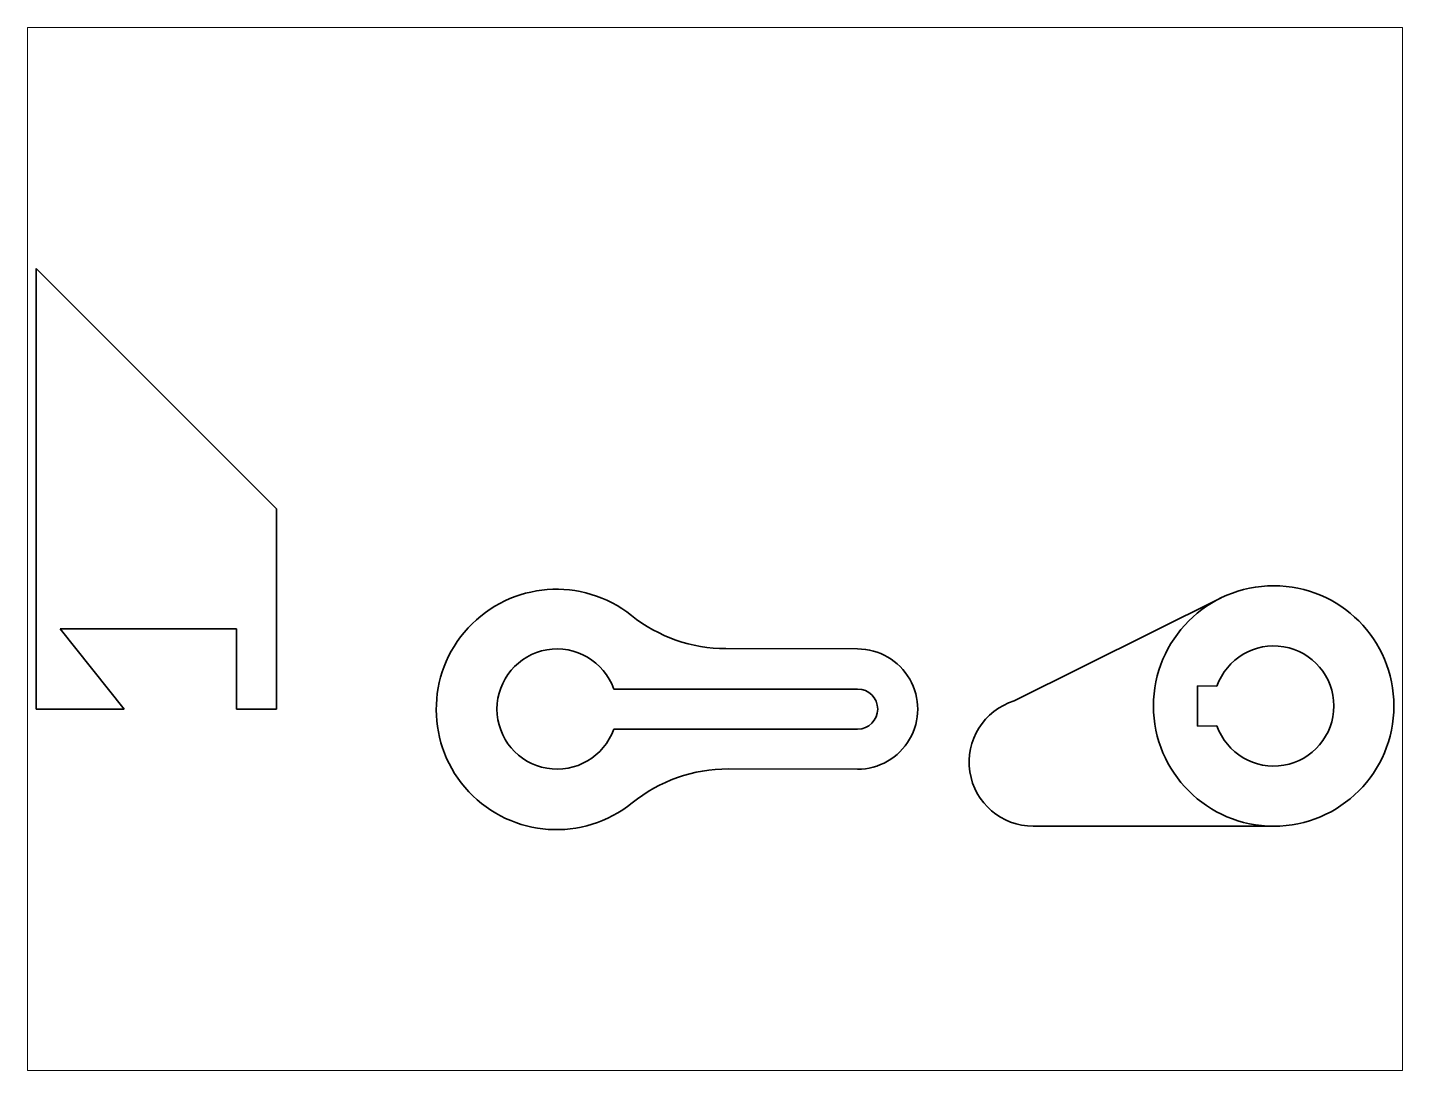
# Paper-space layout 'Presentación1' of a CAD drawing. Header units: millimetres. Extents: x 26 to 231, y 20 to 176.
# The model-space entities are those that its viewports show. They can reach past a viewport. Long polylines and large blocks are cut down to what shows.
import ezdxf

# ---------------------------------------------------------------- set-up
doc = ezdxf.new("R2010")
doc.units = ezdxf.units.MM
doc.layers.add('AZUL-VISTO', color=5, linetype='Continuous', lineweight=35)

msp = doc.modelspace()

# ---------------------------------------------------------------- linework, layer by layer
at = {"layer": 'AZUL-VISTO'}
for p, q in [((20, 20), (20, 130)), ((20, 130), (80, 70)), ((80, 20), (80, 70)), ((315.72, 47.76), (264.04, 22.04)), ((70, 40), (26, 40)), ((42, 20), (26, 40)), ((70, 20), (70, 40)), ((225, 35), (192.15, 35.08)), ((164.14, 25), (225, 25)), ((309.82, 20.77), (309.82, 25.77)), ((309.82, 25.77), (309.82, 15.77)), ((309.82, 25.77), (314.65, 25.7)), ((20, 20), (20, 20)), ((20, 20), (42, 20)), ((80, 20), (70, 20)), ((164.14, 15), (225, 15)), ((309.82, 15.77), (314.66, 15.83)), ((225, 5), (192.75, 5.06)), ((328.82, -9.23), (268.82, -9.23))]:
    msp.add_line(p, q, dxfattribs=at)
msp.add_circle((328.82, 20.77), 30, dxfattribs=at)
for centre, radius, start, end in [((149.86, 19.9), 30, 51.4514, 309.0141), ((192.24, 73.08), 38, 231.4514, 269.8579), ((150, 20), 15, 19.4712, 340.5288), ((225, 20), 15, 269.7709, 90), ((328.82, 20.77), 15, 199.2303, 160.7989), ((225, 20), 5, 270, 90), ((268.82, 6.77), 16, 107.3613, 270), ((192.67, -32.94), 38, 89.8855, 129.0141)]:
    msp.add_arc(centre, radius, start, end, dxfattribs=at)

psp = doc.layouts.new('Presentación1')

# ---------------------------------------------------------------- viewports
at = {"layer": 'AZUL-VISTO'}
psp.add_viewport(center=(128.5, 97.5), size=(205.6, 156), view_center_point=(189.41, 59.95), view_height=260.321, dxfattribs=at)

doc.saveas('drawing.dxf')
